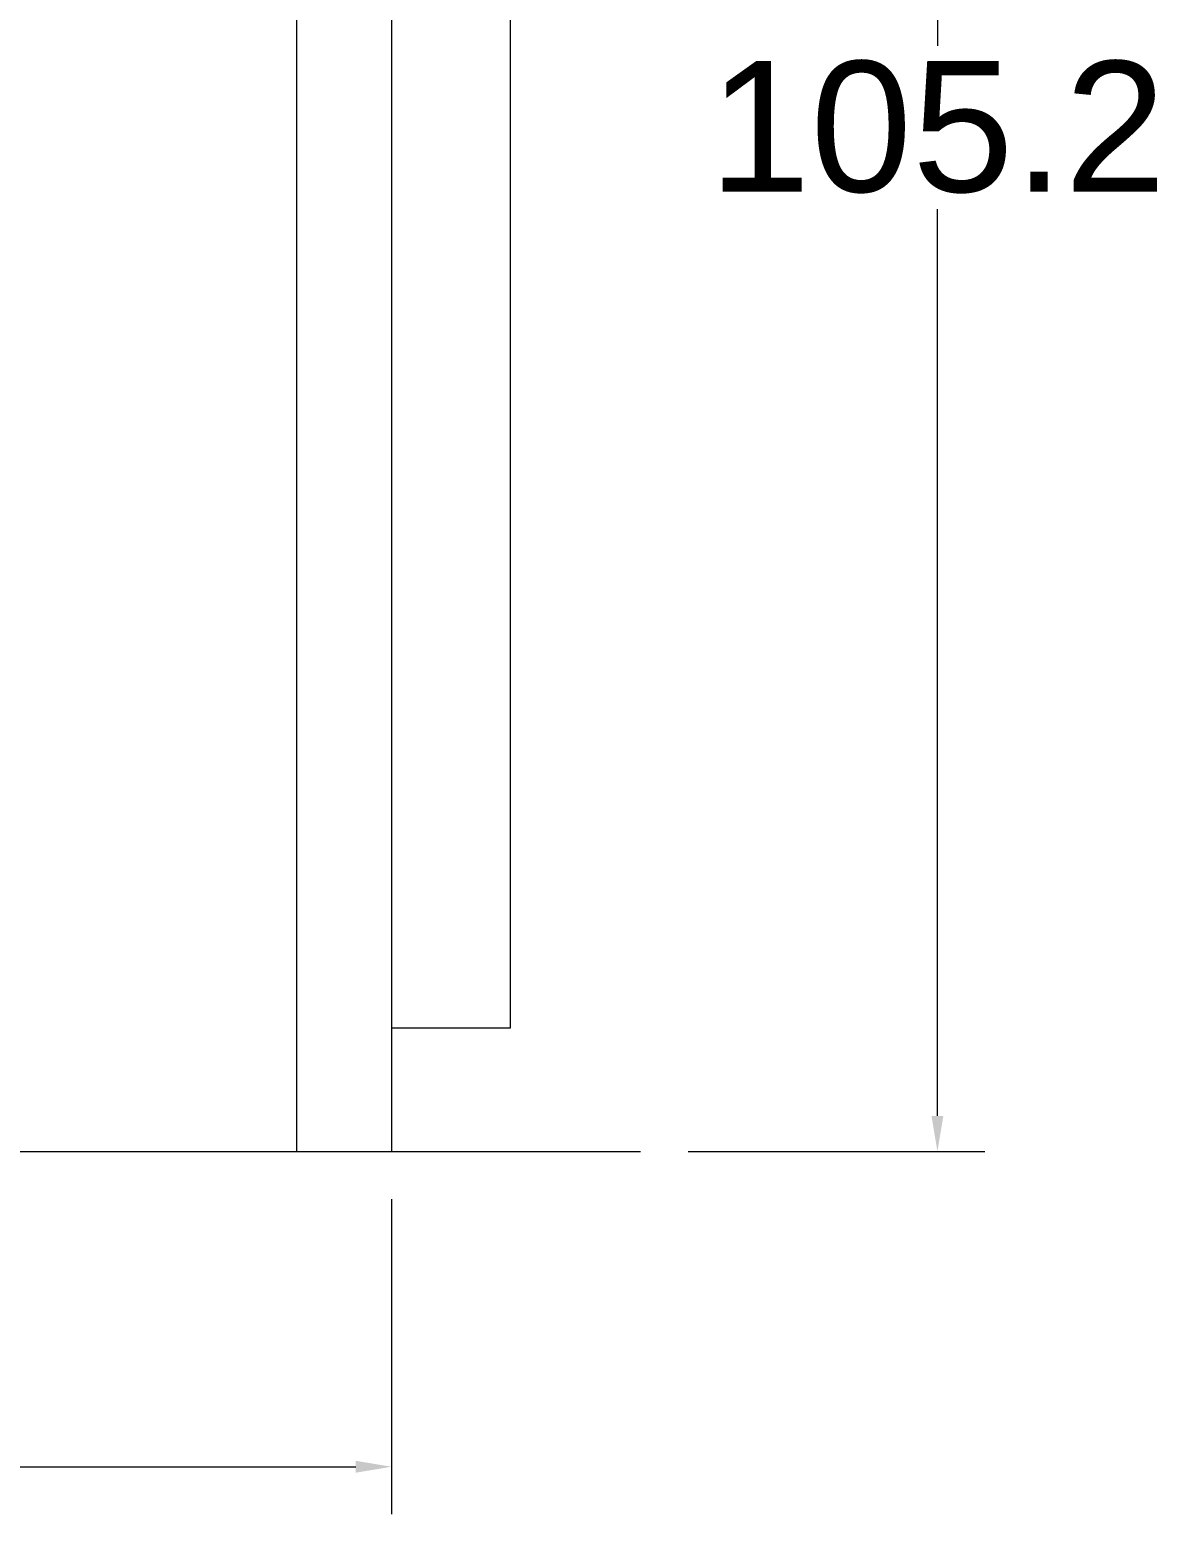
# Model space of a CAD drawing. Header units: inches. Extents: x 0 to 22015, y 0 to 16774.
# Drawn here: x 4753 to 6179, y 11197 to 13071 of the extents above; entities that cross this region are included whole.
import ezdxf

# ---------------------------------------------------------------- set-up
doc = ezdxf.new("R2010")
doc.units = ezdxf.units.IN
doc.header["$MEASUREMENT"] = 0
doc.layers.get('Defpoints').update_dxf_attribs({"lineweight": 5})
doc.layers.add('CAXA0', color=7, linetype='Continuous', lineweight=5)
doc.styles.add('Roman', font='arial.ttf')
doc.styles.get("Standard").update_dxf_attribs({"font": 'arial.ttf'})
doc.dimstyles.new('ISO-25', dxfattribs={"dimscale": 30, "dimtxt": 1.5, "dimasz": 1.5, "dimexe": 2, "dimexo": 2, "dimtad": 1, "dimtih": 1, "dimtoh": 1, "dimdec": 1, "dimlfac": 0.03937, "dimdsep": 46, "dimtxsty": 'Standard', "dimcen": 2.5, "dimclrd": 7, "dimclre": 7, "dimclrt": 7, "dimadec": 0, "dimazin": 0, "dimtfac": 1, "dimtdec": 1, "dimtmove": 0, "dimatfit": 3, "dimfxl": 1, "dimlwd": 5, "dimlwe": 5, "dimarcsym": 0})

# ---------------------------------------------------------------- blocks, each defined once
blk = doc.blocks.new('*D39')
at = {"color": 7, "linetype": 'Continuous', "lineweight": 5, "transparency": 16777216}
for p, q in [((4760.9, 14325.6), (5958.1, 14325.6)), ((5898.1, 14280.6), (5898.1, 13050.3)), ((5898.1, 11699.8), (5898.1, 12844.3)), ((5583.6, 11654.8), (5958.1, 11654.8))]:
    blk.add_line(p, q, dxfattribs=at)
at = {"color": 7, "transparency": 16777216}
for points in [[(5890.6, 14280.6), (5905.6, 14280.6), (5898.1, 14325.6)], [(5890.6, 11699.8), (5905.6, 11699.8), (5898.1, 11654.8)]]:
    blk.add_solid(points, dxfattribs=at)
at = {"layer": 'Defpoints', "color": 0, "transparency": 16777216}
for p in [(4700.9, 14325.6), (5898.1, 14325.6), (5523.6, 11654.8)]:
    blk.add_point(p, dxfattribs=at)
at = {"color": 7, "lineweight": 5, "transparency": 16777216, "insert": (5898.1, 12947.3), "char_height": 165, "attachment_point": 5, "style": 'Roman'}
blk.add_mtext('105.2', dxfattribs=at)
blk = doc.blocks.new('*D41')
at = {"color": 7, "linetype": 'Continuous', "lineweight": 5, "transparency": 16777216}
for p, q in [((3109.4, 11594.8), (3109.4, 11197)), ((5209.4, 11594.8), (5209.4, 11197)), ((3154.4, 11257), (5164.4, 11257))]:
    blk.add_line(p, q, dxfattribs=at)
at = {"color": 7, "transparency": 16777216}
for points in [[(3154.4, 11264.5), (3154.4, 11249.5), (3109.4, 11257)], [(5164.4, 11264.5), (5164.4, 11249.5), (5209.4, 11257)]]:
    blk.add_solid(points, dxfattribs=at)
at = {"layer": 'Defpoints', "color": 0, "transparency": 16777216}
for p in [(3109.4, 11654.8), (5209.4, 11654.8), (5209.4, 11257)]:
    blk.add_point(p, dxfattribs=at)
at = {"color": 7, "lineweight": 5, "transparency": 16777216, "insert": (4159.4, 11360), "char_height": 165, "attachment_point": 5, "style": 'Roman'}
blk.add_mtext('82.7', dxfattribs=at)

msp = doc.modelspace()

# ---------------------------------------------------------------- linework, layer by layer
at = {"color": 7, "lineweight": 5}
for p, q in [((5089.43, 13754.79), (5089.43, 11654.8)), ((5209.43, 13754.79), (5209.43, 11654.8)), ((5359.43, 11810.8), (5359.43, 13570.8)), ((5209.43, 11810.8), (5359.43, 11810.8))]:
    msp.add_line(p, q, dxfattribs=at)
at = {"layer": 'CAXA0', "color": 7, "linetype": 'Continuous', "lineweight": 5}
msp.add_line((3009.43, 11654.8), (5523.61, 11654.79), dxfattribs=at)

# ---------------------------------------------------------------- dimensions: what is measured, and where the dimension line sits
at = {"color": 7, "lineweight": 5}
dim = msp.add_linear_dim(base=(5898.09, 14325.62), p1=(5523.61, 11654.79), p2=(4700.95, 14325.62), angle=90, dimstyle='ISO-25', override={"dimtxt": 5.5, "dimpost": '\\X', "dimtxsty": 'Roman', "dimtmove": 1}, dxfattribs=at)
dim.commit()
dim.dimension.update_dxf_attribs({"geometry": '*D39', "text_midpoint": (5898.09, 12947.27), "dimtype": 160})
dim = msp.add_linear_dim(base=(5209.43, 11257), p1=(3109.43, 11654.8), p2=(5209.43, 11654.8), dimstyle='ISO-25', override={"dimtxt": 5.5, "dimpost": '\\X', "dimtxsty": 'Roman', "dimtmove": 1}, dxfattribs=at)
dim.commit()
dim.dimension.update_dxf_attribs({"geometry": '*D41', "text_midpoint": (4159.43, 11257), "dimtype": 160})

doc.saveas('drawing.dxf')
